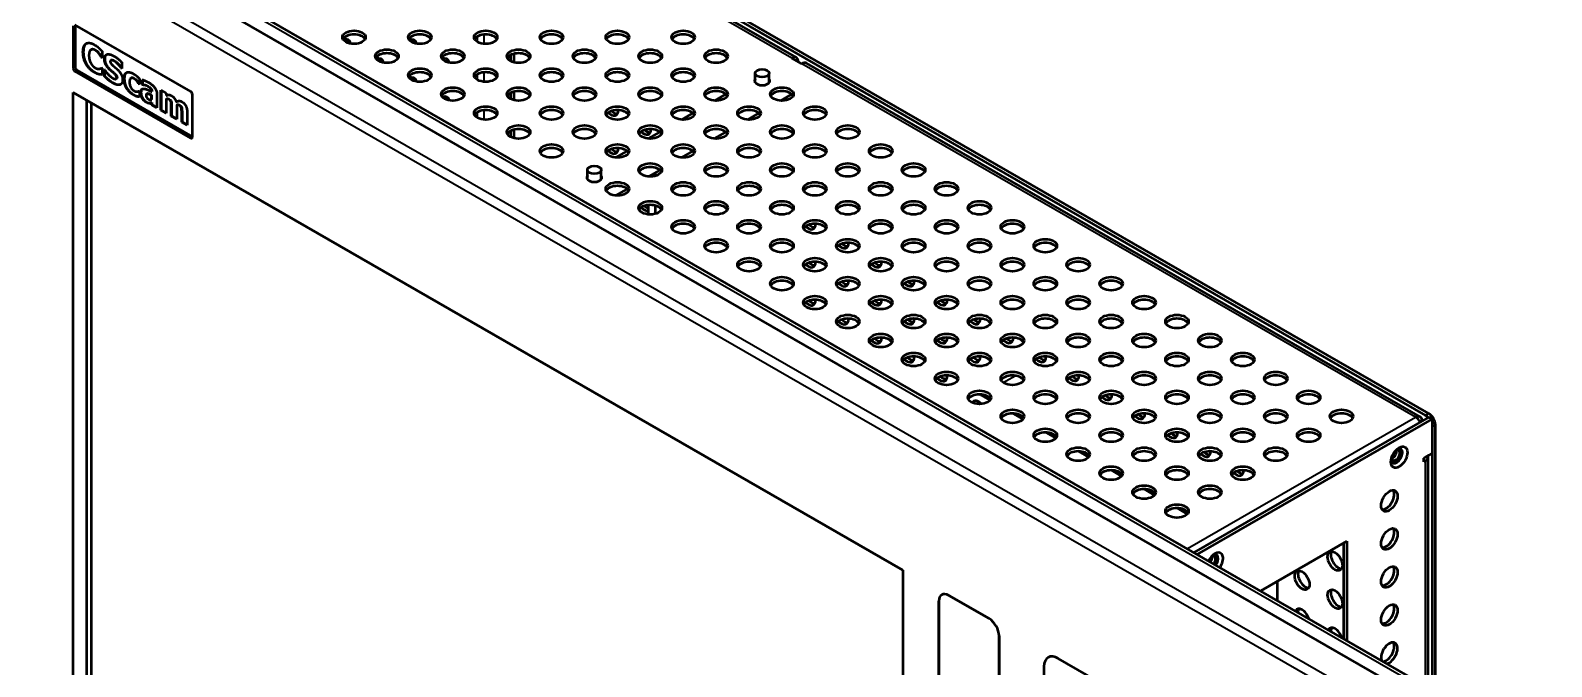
# Model space of a CAD drawing. Header units: millimetres. Extents: x -108 to 2831, y -357 to 1298.
# Drawn here: x 1210.4 to 1537.2, y 934.9 to 1071.6 of the extents above; entities that cross this region are included whole.
import ezdxf

# ---------------------------------------------------------------- set-up
doc = ezdxf.new("R2010")
doc.units = ezdxf.units.MM
doc.header["$LTSCALE"] = 4
doc.layers.add('외형선(ISO)', color=7, linetype='Continuous', lineweight=50)
doc.layers.add('좁은 외형선(ISO)', color=7, linetype='Continuous', lineweight=35)

msp = doc.modelspace()

# ---------------------------------------------------------------- linework, layer by layer
at = {"layer": '외형선(ISO)', "color": 0}
for p, q in [((1308.59481, 1104.90731), (1510.12024, 988.85653)), ((1510.82735, 989.26373), (1309.30191, 1105.31451)), ((1534.0918, 913.34532), (1203.87165, 1103.50646)), ((1375.00025, 1065.711), (1308.88576, 1103.7838)), ((1537.19802, 915.17203), (1227.06099, 1093.76807)), ((1219.64077, 1072.54376), (1219.64077, 1063.38723)), ((1244.88449, 1058.41565), (1219.99433, 1072.74894)), ((1220.06504, 1072.70822), (1220.06504, 1063.63155)), ((1223.4695, 1067.41066), (1223.54021, 1067.45138)), ((1225.17761, 1066.54173), (1225.24832, 1066.58245)), ((1225.7151, 1065.75917), (1225.78581, 1065.79989)), ((1225.83945, 1065.68756), (1225.7151, 1065.75917)), ((1225.78581, 1065.79989), (1225.83945, 1065.769)), ((1225.83945, 1067.05102), (1225.83945, 1065.68756)), ((1313.54455, 1066.22056), (1313.54455, 1065.00213)), ((1314.25166, 1066.50624), (1314.25166, 1064.71646)), ((1376.1235, 1064.39134), (1374.00218, 1065.61293)), ((1219.99433, 1062.77486), (1244.88449, 1048.44157)), ((1220.41859, 1063.01918), (1245.23804, 1048.72661)), ((1225.15354, 1062.1452), (1225.22425, 1062.18592)), ((1225.72714, 1063.48444), (1225.83945, 1063.41976)), ((1225.83945, 1063.41976), (1225.83945, 1062.07485)), ((1226.30474, 1063.12863), (1226.41705, 1063.06395)), ((1226.30474, 1061.76517), (1226.30474, 1063.12863)), ((1226.37545, 1063.08791), (1226.37545, 1061.80589)), ((1227.73129, 1065.13069), (1227.802, 1065.17141)), ((1229.94284, 1063.4637), (1230.01356, 1063.50442)), ((1230.05115, 1063.40134), (1229.94284, 1063.4637)), ((1230.01356, 1063.50442), (1230.05115, 1063.48277)), ((1230.05115, 1064.70915), (1230.05115, 1063.40134)), ((1366.13822, 1060.33074), (1366.13822, 1062.36167)), ((1369.13822, 1060.33074), (1369.13822, 1062.36167)), ((1508.99698, 988.54741), (1377.12157, 1064.48941)), ((1226.30474, 1061.76517), (1226.37545, 1061.80589)), ((1228.8585, 1061.15826), (1228.92922, 1061.19898)), ((1231.13415, 1059.07685), (1231.20486, 1059.11757)), ((1232.0483, 1061.31694), (1232.11901, 1061.35766)), ((1233.3122, 1060.66546), (1233.38291, 1060.70618)), ((1233.70529, 1060.10054), (1233.77601, 1060.14126)), ((1233.85371, 1060.01508), (1233.70529, 1060.10054)), ((1233.77601, 1060.14126), (1233.85371, 1060.09652)), ((1233.85371, 1061.16521), (1233.85371, 1060.01508)), ((1234.43933, 1059.92363), (1234.43933, 1060.9671)), ((1234.43933, 1059.92363), (1234.51004, 1059.96435)), ((1234.53961, 1059.86589), (1234.43933, 1059.92363)), ((1234.51004, 1060.94766), (1234.51004, 1059.96435)), ((1234.51004, 1059.96435), (1234.61032, 1059.90661)), ((1234.53961, 1059.86589), (1234.61032, 1059.90661)), ((1238.47855, 1058.73382), (1239.64178, 1058.06396)), ((1238.47855, 1054.41619), (1238.47855, 1058.73382)), ((1238.54926, 1058.6931), (1238.54926, 1054.45691)), ((1219.64077, 902.57571), (1219.64077, 1058.23669)), ((1219.64077, 1058.23669), (1397.83168, 955.62337)), ((1222.4692, 1056.60159), (1219.64077, 1058.23669)), ((1222.4692, 1056.60159), (1222.4692, 904.21081)), ((1397.83168, 955.61706), (1222.4692, 1056.60159)), ((1223.52986, 1055.9908), (1223.52986, 904.8216)), ((1233.35633, 1057.36125), (1233.42704, 1057.40197)), ((1233.70175, 1058.53561), (1233.7053, 1058.53766)), ((1233.70529, 1058.53766), (1233.85371, 1058.4522)), ((1233.85371, 1058.4522), (1233.85371, 1057.29743)), ((1235.42067, 1057.90127), (1235.49138, 1057.94199)), ((1235.62663, 1057.92283), (1235.69734, 1057.96355)), ((1235.99566, 1055.91092), (1236.06637, 1055.95164)), ((1236.46496, 1057.59775), (1236.53567, 1057.63847)), ((1236.46496, 1056.70268), (1236.46496, 1057.59775)), ((1236.46496, 1056.70268), (1236.53567, 1056.7434)), ((1236.46496, 1056.03487), (1236.53567, 1056.07559)), ((1236.46496, 1055.57574), (1236.46496, 1056.03487)), ((1236.46496, 1055.57574), (1236.53567, 1055.61646)), ((1237.62017, 1054.9105), (1236.46496, 1055.57574)), ((1236.47298, 1058.40471), (1236.54369, 1058.44543)), ((1236.47298, 1058.40471), (1236.47298, 1058.4279)), ((1236.53567, 1056.7434), (1236.53567, 1057.63847)), ((1236.53567, 1056.07559), (1236.53567, 1055.61646)), ((1236.53567, 1055.61646), (1237.62017, 1054.99194)), ((1236.54369, 1058.46862), (1236.54369, 1058.44543)), ((1237.62017, 1057.84612), (1237.62017, 1054.9105)), ((1239.64178, 1058.06396), (1239.64178, 1057.58628)), ((1239.64178, 1056.80253), (1239.71249, 1056.84325)), ((1239.64178, 1056.80253), (1239.64178, 1053.74633)), ((1240.63655, 1056.22504), (1240.70726, 1056.26576)), ((1241.88, 1055.51362), (1241.95071, 1055.55434)), ((1241.88, 1055.51362), (1241.88, 1052.45743)), ((1245.23804, 1048.64675), (1245.23804, 1057.80328)), ((1313.54455, 1058.07665), (1313.54455, 1056.85822)), ((1314.25166, 1058.36232), (1314.25166, 1056.57254)), ((1357.38997, 1056.45063), (1359.82433, 1057.85248)), ((1371.55139, 1056.44911), (1373.97515, 1057.84486)), ((1238.47855, 1054.41619), (1238.54926, 1054.45691)), ((1239.64178, 1053.74633), (1238.47855, 1054.41619)), ((1238.54926, 1054.45691), (1239.64178, 1053.82777)), ((1240.70875, 1053.13191), (1240.70875, 1055.2884)), ((1240.70875, 1053.13191), (1240.77946, 1053.17263)), ((1241.88, 1052.45743), (1240.70875, 1053.13191)), ((1240.77946, 1055.32912), (1240.77946, 1053.17263)), ((1240.77946, 1053.17263), (1241.88, 1052.53887)), ((1242.87075, 1054.93845), (1242.94146, 1054.97917)), ((1242.93894, 1051.84762), (1242.93894, 1054.00412)), ((1243.00965, 1054.04484), (1243.00965, 1051.88834)), ((1244.11019, 1053.98355), (1244.11019, 1051.17314)), ((1350.31891, 1052.37867), (1352.75326, 1053.78053)), ((1364.48032, 1052.37715), (1366.90409, 1053.77291)), ((1242.93894, 1051.84762), (1243.00965, 1051.88834)), ((1244.11019, 1051.17314), (1242.93894, 1051.84762)), ((1243.00965, 1051.88834), (1244.11019, 1051.25458)), ((1313.54455, 1049.93273), (1313.54455, 1048.7143)), ((1314.25166, 1050.21841), (1314.25166, 1048.42863)), ((1343.24784, 1048.30672), (1345.6822, 1049.70857)), ((1357.40925, 1048.3052), (1359.83302, 1049.70095)), ((1336.17677, 1044.23476), (1338.61113, 1045.63661)), ((1350.33819, 1044.23324), (1352.76195, 1045.62899)), ((1330.07578, 1039.56376), (1330.07578, 1041.59469)), ((1333.07578, 1039.56376), (1333.07578, 1041.59469)), ((1343.26712, 1040.16128), (1345.69088, 1041.55703)), ((1344.65725, 1040.96181), (1344.65725, 1040.28472)), ((1336.19605, 1036.08932), (1338.61981, 1037.48508)), ((1343.24304, 1032.01928), (1343.24304, 1034.0521)), ((1344.65725, 1033.93058), (1344.65725, 1032.1408)), ((1414.66082, 993.18737), (1416.55609, 992.09596)), ((1421.45589, 989.27435), (1423.62716, 988.024)), ((1510.82735, 988.44934), (1460.38864, 959.40362)), ((1461.09574, 958.99642), (1511.53445, 988.04214)), ((1510.82735, 988.44934), (1511.53445, 988.04214)), ((1511.53445, 988.04214), (1511.53445, 980.68422)), ((1512.24156, 929.5435), (1512.24156, 986.81424)), ((1428.52696, 985.20239), (1430.69822, 983.95204)), ((1511.53445, 986.40705), (1511.53445, 929.9507)), ((1435.59803, 981.13044), (1437.76929, 979.88009)), ((1503.75628, 981.29482), (1503.75628, 980.51924)), ((1509.76669, 979.66623), (1511.53445, 980.68422)), ((1510.82735, 980.27387), (1510.12024, 979.86667)), ((1510.82735, 980.27702), (1510.82735, 980.27387)), ((1442.66909, 977.05848), (1444.84036, 975.80813)), ((1509.76669, 978.84868), (1509.76669, 979.66623)), ((1510.12024, 979.05228), (1509.76669, 978.84868)), ((1510.1175, 979.86825), (1510.12024, 979.86667)), ((1510.12024, 979.86667), (1510.12024, 979.86983)), ((1510.70603, 930.42776), (1510.70603, 979.86667)), ((1449.74016, 972.98652), (1451.91143, 971.73617)), ((1456.81123, 968.91456), (1458.98249, 967.66422)), ((1474.7319, 951.14388), (1493.24867, 961.80698)), ((1492.54156, 940.88798), (1492.54156, 961.39978)), ((1493.24867, 961.80698), (1493.24867, 940.48078)), ((1397.83168, 955.62337), (1397.83168, 799.96239)), ((1478.30043, 949.0889), (1478.30043, 953.19886)), ((1405.5745, 948.9572), (1405.5745, 797.71098)), ((1405.5745, 797.71098), (1405.5745, 948.9572)), ((1416.39323, 945.17974), (1407.69582, 950.18825)), ((1407.69582, 950.18825), (1416.39323, 945.17974)), ((1418.51456, 790.2593), (1418.51456, 941.50552)), ((1418.51456, 941.50552), (1418.51456, 790.2593)), ((1428.16656, 934.88448), (1428.16656, 751.75393)), ((1428.16656, 934.88448), (1428.16656, 751.75393)), ((1514.64572, 888.5999), (1431.20712, 936.64899)), ((1514.64572, 888.5999), (1431.20712, 936.64899))]:
    msp.add_line(p, q, dxfattribs=at)
for centre, major_axis, ratio in [((1279.95698, 1070.09208), (2.5, 0), 0.575861701), ((1294.09912, 1070.09208), (2.5, 0), 0.575861701), ((1308.24125, 1070.09208), (2.5, 0), 0.575861701), ((1322.38339, 1070.09208), (2.5, 0), 0.575861701), ((1336.52552, 1070.09208), (2.5, 0), 0.575861701), ((1350.66766, 1070.09208), (2.5, 0), 0.575861701), ((1287.02805, 1066.02012), (2.5, 0), 0.575861701), ((1301.17018, 1066.02012), (2.5, 0), 0.575861701), ((1315.31232, 1066.02012), (2.5, 0), 0.575861701), ((1329.45446, 1066.02012), (2.5, 0), 0.575861701), ((1343.59659, 1066.02012), (2.5, 0), 0.575861701), ((1357.73873, 1066.02012), (2.5, 0), 0.575861701), ((1294.09912, 1061.94816), (2.5, 0), 0.575861701), ((1308.24125, 1061.94816), (2.5, 0), 0.575861701), ((1322.38339, 1061.94816), (2.5, 0), 0.575861701), ((1336.52552, 1061.94816), (2.5, 0), 0.575861701), ((1350.66766, 1061.94816), (2.5, 0), 0.575861701), ((1367.63822, 1062.36167), (1.5, 0), 0.575861701), ((1301.17018, 1057.87621), (2.5, 0), 0.575861701), ((1315.31232, 1057.87621), (2.5, 0), 0.575861701), ((1329.45446, 1057.87621), (2.5, 0), 0.575861701), ((1343.59659, 1057.87621), (2.5, 0), 0.575861701), ((1357.73873, 1057.87621), (2.5, 0), 0.575861701), ((1371.88086, 1057.87621), (2.5, 0), 0.575861701), ((1308.24125, 1053.80425), (2.5, 0), 0.575861701), ((1322.38339, 1053.80425), (2.5, 0), 0.575861701), ((1336.52552, 1053.80425), (2.5, 0), 0.575861701), ((1350.66766, 1053.80425), (2.5, 0), 0.575861701), ((1364.8098, 1053.80425), (2.5, 0), 0.575861701), ((1378.95193, 1053.80425), (2.5, 0), 0.575861701), ((1315.31232, 1049.73229), (2.5, 0), 0.575861701), ((1329.45446, 1049.73229), (2.5, 0), 0.575861701), ((1343.59659, 1049.73229), (2.5, 0), 0.575861701), ((1357.73873, 1049.73229), (2.5, 0), 0.575861701), ((1371.88086, 1049.73229), (2.5, 0), 0.575861701), ((1386.023, 1049.73229), (2.5, 0), 0.575861701), ((1322.38339, 1045.66034), (2.5, 0), 0.575861701), ((1336.52552, 1045.66034), (2.5, 0), 0.575861701), ((1350.66766, 1045.66034), (2.5, 0), 0.575861701), ((1364.8098, 1045.66034), (2.5, 0), 0.575861701), ((1378.95193, 1045.66034), (2.5, 0), 0.575861701), ((1393.09407, 1045.66034), (2.5, 0), 0.575861701), ((1331.57578, 1041.59469), (1.5, 0), 0.575861701), ((1343.59659, 1041.58838), (2.5, 0), 0.575861701), ((1357.73873, 1041.58838), (2.5, 0), 0.575861701), ((1371.88086, 1041.58838), (2.5, 0), 0.575861701), ((1386.023, 1041.58838), (2.5, 0), 0.575861701), ((1400.16513, 1041.58838), (2.5, 0), 0.575861701), ((1336.52552, 1037.51642), (2.5, 0), 0.575861701), ((1350.66766, 1037.51642), (2.5, 0), 0.575861701), ((1364.8098, 1037.51642), (2.5, 0), 0.575861701), ((1378.95193, 1037.51642), (2.5, 0), 0.575861701), ((1393.09407, 1037.51642), (2.5, 0), 0.575861701), ((1407.2362, 1037.51642), (2.5, 0), 0.575861701), ((1343.59659, 1033.44446), (2.5, 0), 0.575861701), ((1357.73873, 1033.44446), (2.5, 0), 0.575861701), ((1371.88086, 1033.44446), (2.5, 0), 0.575861701), ((1386.023, 1033.44446), (2.5, 0), 0.575861701), ((1400.16513, 1033.44446), (2.5, 0), 0.575861701), ((1414.30727, 1033.44446), (2.5, 0), 0.575861701), ((1350.66766, 1029.37251), (2.5, 0), 0.575861701), ((1364.8098, 1029.37251), (2.5, 0), 0.575861701), ((1378.95193, 1029.37251), (2.5, 0), 0.575861701), ((1393.09407, 1029.37251), (2.5, 0), 0.575861701), ((1407.2362, 1029.37251), (2.5, 0), 0.575861701), ((1421.37834, 1029.37251), (2.5, 0), 0.575861701), ((1357.73873, 1025.30055), (2.5, 0), 0.575861701), ((1371.88086, 1025.30055), (2.5, 0), 0.575861701), ((1386.023, 1025.30055), (2.5, 0), 0.575861701), ((1400.16513, 1025.30055), (2.5, 0), 0.575861701), ((1414.30727, 1025.30055), (2.5, 0), 0.575861701), ((1428.44941, 1025.30055), (2.5, 0), 0.575861701), ((1364.8098, 1021.22859), (2.5, 0), 0.575861701), ((1378.95193, 1021.22859), (2.5, 0), 0.575861701), ((1393.09407, 1021.22859), (2.5, 0), 0.575861701), ((1407.2362, 1021.22859), (2.5, 0), 0.575861701), ((1421.37834, 1021.22859), (2.5, 0), 0.575861701), ((1435.52047, 1021.22859), (2.5, 0), 0.575861701), ((1371.88086, 1017.15664), (2.5, 0), 0.575861701), ((1386.023, 1017.15664), (2.5, 0), 0.575861701), ((1400.16513, 1017.15664), (2.5, 0), 0.575861701), ((1414.30727, 1017.15664), (2.5, 0), 0.575861701), ((1428.44941, 1017.15664), (2.5, 0), 0.575861701), ((1442.59154, 1017.15664), (2.5, 0), 0.575861701), ((1378.95193, 1013.08468), (2.5, 0), 0.575861701), ((1393.09407, 1013.08468), (2.5, 0), 0.575861701), ((1407.2362, 1013.08468), (2.5, 0), 0.575861701), ((1421.37834, 1013.08468), (2.5, 0), 0.575861701), ((1435.52047, 1013.08468), (2.5, 0), 0.575861701), ((1449.66261, 1013.08468), (2.5, 0), 0.575861701), ((1386.023, 1009.01272), (2.5, 0), 0.575861701), ((1400.16513, 1009.01272), (2.5, 0), 0.575861701), ((1414.30727, 1009.01272), (2.5, 0), 0.575861701), ((1428.44941, 1009.01272), (2.5, 0), 0.575861701), ((1442.59154, 1009.01272), (2.5, 0), 0.575861701), ((1456.73368, 1009.01272), (2.5, 0), 0.575861701), ((1393.09407, 1004.94076), (2.5, 0), 0.575861701), ((1407.2362, 1004.94076), (2.5, 0), 0.575861701), ((1421.37834, 1004.94076), (2.5, 0), 0.575861701), ((1435.52047, 1004.94076), (2.5, 0), 0.575861701), ((1449.66261, 1004.94076), (2.5, 0), 0.575861701), ((1463.80474, 1004.94076), (2.5, 0), 0.575861701), ((1400.16513, 1000.86881), (2.5, 0), 0.575861701), ((1414.30727, 1000.86881), (2.5, 0), 0.575861701), ((1428.44941, 1000.86881), (2.5, 0), 0.575861701), ((1442.59154, 1000.86881), (2.5, 0), 0.575861701), ((1456.73368, 1000.86881), (2.5, 0), 0.575861701), ((1470.87581, 1000.86881), (2.5, 0), 0.575861701), ((1407.2362, 996.79685), (2.5, 0), 0.575861701), ((1421.37834, 996.79685), (2.5, 0), 0.575861701), ((1435.52047, 996.79685), (2.5, 0), 0.575861701), ((1449.66261, 996.79685), (2.5, 0), 0.575861701), ((1463.80474, 996.79685), (2.5, 0), 0.575861701), ((1477.94688, 996.79685), (2.5, 0), 0.575861701), ((1414.30727, 992.72489), (2.5, 0), 0.575861701), ((1428.44941, 992.72489), (2.5, 0), 0.575861701), ((1442.59154, 992.72489), (2.5, 0), 0.575861701), ((1456.73368, 992.72489), (2.5, 0), 0.575861701), ((1470.87581, 992.72489), (2.5, 0), 0.575861701), ((1485.01795, 992.72489), (2.5, 0), 0.575861701), ((1421.37834, 988.65294), (2.5, 0), 0.575861701), ((1435.52047, 988.65294), (2.5, 0), 0.575861701), ((1449.66261, 988.65294), (2.5, 0), 0.575861701), ((1463.80474, 988.65294), (2.5, 0), 0.575861701), ((1477.94688, 988.65294), (2.5, 0), 0.575861701), ((1492.08902, 988.65294), (2.5, 0), 0.575861701), ((1428.44941, 984.58098), (2.5, 0), 0.575861701), ((1442.59154, 984.58098), (2.5, 0), 0.575861701), ((1456.73368, 984.58098), (2.5, 0), 0.575861701), ((1470.87581, 984.58098), (2.5, 0), 0.575861701), ((1485.01795, 984.58098), (2.5, 0), 0.575861701), ((1435.52047, 980.50902), (2.5, 0), 0.575861701), ((1449.66261, 980.50902), (2.5, 0), 0.575861701), ((1463.80474, 980.50902), (2.5, 0), 0.575861701), ((1477.94688, 980.50902), (2.5, 0), 0.575861701), ((1504.46338, 979.88245), (1.24758, 2.16646), 0.578093116), ((1442.59154, 976.43706), (2.5, 0), 0.575861701), ((1456.73368, 976.43706), (2.5, 0), 0.575861701), ((1470.87581, 976.43706), (2.5, 0), 0.575861701), ((1449.66261, 972.36511), (2.5, 0), 0.575861701), ((1463.80474, 972.36511), (2.5, 0), 0.575861701), ((1502.34206, 970.48539), (1.24758, 2.16646), 0.578093116), ((1456.73368, 968.29315), (2.5, 0), 0.575861701), ((1502.34206, 962.30992), (1.24758, 2.16646), 0.578093116), ((1490.6748, 957.54197), (-1.12282, 1.94981), 0.578093116), ((1483.60373, 953.43845), (-1.12282, 1.94981), 0.578093116), ((1502.34206, 954.13445), (1.24758, 2.16646), 0.578093116), ((1490.6748, 949.36649), (-1.12282, 1.94981), 0.578093116), ((1502.34206, 945.95898), (1.24758, 2.16646), 0.578093116)]:
    msp.add_ellipse(centre, major_axis=major_axis, ratio=ratio, dxfattribs=at)
for centre, major_axis, ratio, start_param, end_param in [((1279.95698, 1069.27453), (2.5, 0), 0.575861701, 0.287899395, 2.853693259), ((1277.48211, 1067.36641), (1.24758, 2.16646), 0.578093116, 5.665913762, 6.958971026), ((1276.775, 1067.77361), (1.24758, 2.16646), 0.578093116, 5.552679451, 5.996997277), ((1294.09912, 1069.27453), (2.5, 0), 0.575861701, 0.287899395, 2.853693259), ((1291.62424, 1067.33486), (1.24758, 2.16646), 0.578093116, 5.683700028, 6.948471594), ((1290.91714, 1067.74205), (1.24758, 2.16646), 0.578093116, 5.569048458, 5.996997277), ((1308.24125, 1069.27453), (2.5, 0), 0.575861701, 0.287899395, 2.853693259), ((1322.38339, 1069.27453), (2.5, 0), 0.575861701, 0.287899395, 2.853693259), ((1336.52552, 1069.27453), (2.5, 0), 0.575861701, 0.287899395, 2.853693259), ((1350.66766, 1069.27453), (2.5, 0), 0.575861701, 0.287899395, 2.853693259), ((1287.02805, 1065.20257), (2.5, 0), 0.575861701, 0.287899395, 2.853693259), ((1284.55318, 1063.2629), (1.24758, 2.16646), 0.578093116, 5.683700028, 6.948471594), ((1283.84607, 1063.6701), (1.24758, 2.16646), 0.578093116, 5.569048458, 5.996997277), ((1301.17018, 1065.20257), (2.5, 0), 0.575861701, 0.287899395, 2.853693259), ((1298.69531, 1063.23134), (1.24758, 2.16646), 0.578093116, 5.701801145, 6.93750818), ((1297.9882, 1063.63854), (1.24758, 2.16646), 0.578093116, 5.585684005, 5.996997277), ((1315.31232, 1065.20257), (2.5, 0), 0.575861701, 0.287899395, 2.853693259), ((1329.45446, 1065.20257), (2.5, 0), 0.575861701, 0.287899395, 2.853693259), ((1343.59659, 1065.20257), (2.5, 0), 0.575861701, 0.287899395, 2.853693259), ((1357.73873, 1065.20257), (2.5, 0), 0.575861701, 0.287899395, 2.853693259), ((1374.00218, 1063.97783), (0.99806, 1.73317), 0.578093116, 5.499720852, 7.066649762), ((1219.99433, 1063.18364), (-0.24952, 0.43329), 0.578093116, 0.787331872, 2.358128199), ((1220.41859, 1063.42795), (0.24952, -0.43329), 0.578093116, 3.928924525, 5.499720852), ((1294.09912, 1061.13062), (2.5, 0), 0.575861701, 0.287899395, 2.853693259), ((1308.24125, 1061.13062), (2.5, 0), 0.575861701, 0.287899395, 2.853693259), ((1322.38339, 1061.13062), (2.5, 0), 0.575861701, 0.287899395, 2.853693259), ((1336.52552, 1061.13062), (2.5, 0), 0.575861701, 0.287899395, 2.853693259), ((1350.66766, 1061.13062), (2.5, 0), 0.575861701, 0.287899395, 2.853693259), ((1376.1235, 1062.75624), (0.99806, 1.73317), 0.578093116, 0, 0.783464455), ((1291.62424, 1059.15939), (1.24758, 2.16646), 0.578093116, 5.701801145, 6.93750818), ((1290.91714, 1059.56658), (1.24758, 2.16646), 0.578093116, 5.585684005, 5.996997277), ((1367.63822, 1060.72658), (1.65, 0), 0.575861701, 2.711892987, 6.712884973), ((1244.88449, 1058.00688), (0.24952, -0.43329), 0.578093116, 0.787331872, 2.358128199), ((1301.17018, 1057.05866), (2.5, 0), 0.575861701, 0.287899395, 2.853693259), ((1298.69531, 1055.05587), (1.24758, 2.16646), 0.578093116, 5.720242449, 6.926061627), ((1297.9882, 1055.46307), (1.24758, 2.16646), 0.578093116, 5.602605203, 5.996997277), ((1315.31232, 1057.05866), (2.5, 0), 0.575861701, 0.287899395, 2.853693259), ((1329.45446, 1057.05866), (2.5, 0), 0.575861701, 0.287899395, 2.853693259), ((1343.59659, 1057.05866), (2.5, 0), 0.575861701, 0.287899395, 2.853693259), ((1357.73873, 1057.05866), (2.5, 0), 0.575861701, 0.287899395, 2.853693259), ((1371.88086, 1057.05866), (2.5, 0), 0.575861701, 0.287899395, 2.853693259), ((1308.24125, 1052.9867), (2.5, 0), 0.575861701, 0.287899395, 2.853693259), ((1322.38339, 1052.9867), (2.5, 0), 0.575861701, 0.287899395, 2.853693259), ((1336.52552, 1052.9867), (2.5, 0), 0.575861701, 0.287899395, 2.853693259), ((1335.11131, 1055.30049), (1.12282, -1.94981), 0.578093116, 5.152104871, 7.091321311), ((1335.81842, 1055.70769), (1.12282, -1.94981), 0.578093116, 5.181030478, 5.964136268), ((1350.66766, 1052.9867), (2.5, 0), 0.575861701, 0.287899395, 2.853693259), ((1364.8098, 1052.9867), (2.5, 0), 0.575861701, 0.287899395, 2.853693259), ((1378.95193, 1052.9867), (2.5, 0), 0.575861701, 0.287899395, 2.853693259), ((1315.31232, 1048.91475), (2.5, 0), 0.575861701, 0.287899395, 2.853693259), ((1329.45446, 1048.91475), (2.5, 0), 0.575861701, 0.287899395, 2.853693259), ((1343.59659, 1048.91475), (2.5, 0), 0.575861701, 0.287899395, 2.853693259), ((1342.18238, 1051.22854), (1.12282, -1.94981), 0.578093116, 5.152104871, 7.091321311), ((1342.88949, 1051.63573), (1.12282, -1.94981), 0.578093116, 5.181030478, 5.964136268), ((1357.73873, 1048.91475), (2.5, 0), 0.575861701, 0.287899395, 2.853693259), ((1371.88086, 1048.91475), (2.5, 0), 0.575861701, 0.287899395, 2.853693259), ((1386.023, 1048.91475), (2.5, 0), 0.575861701, 0.287899395, 2.853693259), ((1244.88449, 1048.85035), (0.24952, -0.43329), 0.578093116, 5.499720852, 7.070517179), ((1322.38339, 1044.84279), (2.5, 0), 0.575861701, 0.287899395, 2.853693259), ((1336.52552, 1044.84279), (2.5, 0), 0.575861701, 0.287899395, 2.853693259), ((1335.11131, 1047.12502), (1.12282, -1.94981), 0.578093116, 5.139919777, 7.108254726), ((1335.81842, 1047.53222), (1.12282, -1.94981), 0.578093116, 5.164782471, 5.964136268), ((1350.66766, 1044.84279), (2.5, 0), 0.575861701, 0.287899395, 2.853693259), ((1364.8098, 1044.84279), (2.5, 0), 0.575861701, 0.287899395, 2.853693259), ((1378.95193, 1044.84279), (2.5, 0), 0.575861701, 0.287899395, 2.853693259), ((1393.09407, 1044.84279), (2.5, 0), 0.575861701, 0.287899395, 2.853693259), ((1331.57578, 1039.9596), (1.65, 0), 0.575861701, 2.711892987, 6.712884973), ((1343.59659, 1040.77083), (2.5, 0), 0.575861701, 0.287899395, 2.853693259), ((1357.73873, 1040.77083), (2.5, 0), 0.575861701, 0.287899395, 2.853693259), ((1371.88086, 1040.77083), (2.5, 0), 0.575861701, 0.287899395, 2.853693259), ((1386.023, 1040.77083), (2.5, 0), 0.575861701, 0.287899395, 2.853693259), ((1400.16513, 1040.77083), (2.5, 0), 0.575861701, 0.287899395, 2.853693259), ((1336.52552, 1036.69887), (2.5, 0), 0.575861701, 0.287899395, 2.853693259), ((1350.66766, 1036.69887), (2.5, 0), 0.575861701, 0.287899395, 2.853693259), ((1364.8098, 1036.69887), (2.5, 0), 0.575861701, 0.287899395, 2.853693259), ((1378.95193, 1036.69887), (2.5, 0), 0.575861701, 0.287899395, 2.853693259), ((1393.09407, 1036.69887), (2.5, 0), 0.575861701, 0.287899395, 2.853693259), ((1407.2362, 1036.69887), (2.5, 0), 0.575861701, 0.287899395, 2.853693259), ((1343.59659, 1032.62692), (2.5, 0), 0.575861701, 0.287899395, 2.853693259), ((1342.18238, 1034.87759), (1.12282, -1.94981), 0.578093116, 5.127913938, 6.229448508), ((1342.88949, 1035.28479), (1.12282, -1.94981), 0.578093116, 5.148806704, 5.723813945), ((1357.73873, 1032.62692), (2.5, 0), 0.575861701, 0.287899395, 2.853693259), ((1371.88086, 1032.62692), (2.5, 0), 0.575861701, 0.287899395, 2.853693259), ((1386.023, 1032.62692), (2.5, 0), 0.575861701, 0.287899395, 2.853693259), ((1400.16513, 1032.62692), (2.5, 0), 0.575861701, 0.287899395, 2.853693259), ((1414.30727, 1032.62692), (2.5, 0), 0.575861701, 0.287899395, 2.853693259), ((1350.66766, 1028.55496), (2.5, 0), 0.575861701, 0.287899395, 2.853693259), ((1364.8098, 1028.55496), (2.5, 0), 0.575861701, 0.287899395, 2.853693259), ((1378.95193, 1028.55496), (2.5, 0), 0.575861701, 0.287899395, 2.853693259), ((1377.53772, 1030.86875), (1.12282, -1.94981), 0.578093116, 5.152104871, 7.091321311), ((1378.24482, 1031.27595), (1.12282, -1.94981), 0.578093116, 5.181030478, 5.964136268), ((1393.09407, 1028.55496), (2.5, 0), 0.575861701, 0.287899395, 2.853693259), ((1407.2362, 1028.55496), (2.5, 0), 0.575861701, 0.287899395, 2.853693259), ((1421.37834, 1028.55496), (2.5, 0), 0.575861701, 0.287899395, 2.853693259), ((1357.73873, 1024.483), (2.5, 0), 0.575861701, 0.287899395, 2.853693259), ((1371.88086, 1024.483), (2.5, 0), 0.575861701, 0.287899395, 2.853693259), ((1386.023, 1024.483), (2.5, 0), 0.575861701, 0.287899395, 2.853693259), ((1384.60879, 1026.79679), (1.12282, -1.94981), 0.578093116, 5.152104871, 7.091321311), ((1385.31589, 1027.20399), (1.12282, -1.94981), 0.578093116, 5.181030478, 5.964136268), ((1400.16513, 1024.483), (2.5, 0), 0.575861701, 0.287899395, 2.853693259), ((1414.30727, 1024.483), (2.5, 0), 0.575861701, 0.287899395, 2.853693259), ((1428.44941, 1024.483), (2.5, 0), 0.575861701, 0.287899395, 2.853693259), ((1364.8098, 1020.41105), (2.5, 0), 0.575861701, 0.287899395, 2.853693259), ((1378.95193, 1020.41105), (2.5, 0), 0.575861701, 0.287899395, 2.853693259), ((1377.53772, 1022.69328), (1.12282, -1.94981), 0.578093116, 5.139919777, 7.108254726), ((1378.24482, 1023.10048), (1.12282, -1.94981), 0.578093116, 5.164782471, 5.964136268), ((1393.09407, 1020.41105), (2.5, 0), 0.575861701, 0.287899395, 2.853693259), ((1391.67985, 1022.72484), (1.12282, -1.94981), 0.578093116, 5.152104871, 7.091321311), ((1392.38696, 1023.13203), (1.12282, -1.94981), 0.578093116, 5.181030478, 5.964136268), ((1407.2362, 1020.41105), (2.5, 0), 0.575861701, 0.287899395, 2.853693259), ((1421.37834, 1020.41105), (2.5, 0), 0.575861701, 0.287899395, 2.853693259), ((1435.52047, 1020.41105), (2.5, 0), 0.575861701, 0.287899395, 2.853693259), ((1371.88086, 1016.33909), (2.5, 0), 0.575861701, 0.287899395, 2.853693259), ((1386.023, 1016.33909), (2.5, 0), 0.575861701, 0.287899395, 2.853693259), ((1384.60879, 1018.62132), (1.12282, -1.94981), 0.578093116, 5.139919777, 7.108254726), ((1385.31589, 1019.02852), (1.12282, -1.94981), 0.578093116, 5.164782471, 5.964136268), ((1400.16513, 1016.33909), (2.5, 0), 0.575861701, 0.287899395, 2.853693259), ((1398.75092, 1018.65288), (1.12282, -1.94981), 0.578093116, 5.152104871, 7.091321311), ((1399.45803, 1019.06007), (1.12282, -1.94981), 0.578093116, 5.181030478, 5.964136268), ((1414.30727, 1016.33909), (2.5, 0), 0.575861701, 0.287899395, 2.853693259), ((1428.44941, 1016.33909), (2.5, 0), 0.575861701, 0.287899395, 2.853693259), ((1442.59154, 1016.33909), (2.5, 0), 0.575861701, 0.287899395, 2.853693259), ((1378.95193, 1012.26713), (2.5, 0), 0.575861701, 0.287899395, 2.853693259), ((1377.53772, 1014.51781), (1.12282, -1.94981), 0.578093116, 5.127913938, 7.125068996), ((1378.24482, 1014.925), (1.12282, -1.94981), 0.578093116, 5.148806704, 5.964136268), ((1393.09407, 1012.26713), (2.5, 0), 0.575861701, 0.287899395, 2.853693259), ((1391.67985, 1014.54937), (1.12282, -1.94981), 0.578093116, 5.139919777, 7.108254726), ((1392.38696, 1014.95656), (1.12282, -1.94981), 0.578093116, 5.164782471, 5.964136268), ((1407.2362, 1012.26713), (2.5, 0), 0.575861701, 0.287899395, 2.853693259), ((1405.82199, 1014.58092), (1.12282, -1.94981), 0.578093116, 5.152104871, 7.091321311), ((1406.5291, 1014.98812), (1.12282, -1.94981), 0.578093116, 5.181030478, 5.964136268), ((1421.37834, 1012.26713), (2.5, 0), 0.575861701, 0.287899395, 2.853693259), ((1435.52047, 1012.26713), (2.5, 0), 0.575861701, 0.287899395, 2.853693259), ((1449.66261, 1012.26713), (2.5, 0), 0.575861701, 0.287899395, 2.853693259), ((1386.023, 1008.19517), (2.5, 0), 0.575861701, 0.287899395, 2.853693259), ((1384.60879, 1010.44585), (1.12282, -1.94981), 0.578093116, 5.127913938, 7.125068996), ((1385.31589, 1010.85305), (1.12282, -1.94981), 0.578093116, 5.148806704, 5.964136268), ((1400.16513, 1008.19517), (2.5, 0), 0.575861701, 0.287899395, 2.853693259), ((1398.75092, 1010.47741), (1.12282, -1.94981), 0.578093116, 5.139919777, 7.108254726), ((1399.45803, 1010.8846), (1.12282, -1.94981), 0.578093116, 5.164782471, 5.964136268), ((1414.30727, 1008.19517), (2.5, 0), 0.575861701, 0.287899395, 2.853693259), ((1412.89306, 1010.50896), (1.12282, -1.94981), 0.578093116, 5.152104871, 7.091321311), ((1413.60016, 1010.91616), (1.12282, -1.94981), 0.578093116, 5.181030478, 5.964136268), ((1428.44941, 1008.19517), (2.5, 0), 0.575861701, 0.287899395, 2.853693259), ((1442.59154, 1008.19517), (2.5, 0), 0.575861701, 0.287899395, 2.853693259), ((1456.73368, 1008.19517), (2.5, 0), 0.575861701, 0.287899395, 2.853693259), ((1393.09407, 1004.12322), (2.5, 0), 0.575861701, 0.287899395, 2.853693259), ((1391.67985, 1006.37389), (1.12282, -1.94981), 0.578093116, 5.127913938, 7.125068996), ((1392.38696, 1006.78109), (1.12282, -1.94981), 0.578093116, 5.148806704, 5.964136268), ((1407.2362, 1004.12322), (2.5, 0), 0.575861701, 0.287899395, 2.853693259), ((1405.82199, 1006.40545), (1.12282, -1.94981), 0.578093116, 5.139919777, 7.108254726), ((1406.5291, 1006.81265), (1.12282, -1.94981), 0.578093116, 5.164782471, 5.964136268), ((1421.37834, 1004.12322), (2.5, 0), 0.575861701, 0.287899395, 2.853693259), ((1419.96412, 1006.43701), (1.12282, -1.94981), 0.578093116, 5.152104871, 7.091321311), ((1420.67123, 1006.8442), (1.12282, -1.94981), 0.578093116, 5.181030478, 5.964136268), ((1435.52047, 1004.12322), (2.5, 0), 0.575861701, 0.287899395, 2.853693259), ((1449.66261, 1004.12322), (2.5, 0), 0.575861701, 0.287899395, 2.853693259), ((1463.80474, 1004.12322), (2.5, 0), 0.575861701, 0.287899395, 2.853693259), ((1400.16513, 1000.05126), (2.5, 0), 0.575861701, 0.287899395, 2.853693259), ((1398.75092, 1002.30194), (1.12282, -1.94981), 0.578093116, 5.127913938, 7.125068996), ((1399.45803, 1002.70913), (1.12282, -1.94981), 0.578093116, 5.148806704, 5.964136268), ((1414.30727, 1000.05126), (2.5, 0), 0.575861701, 0.287899395, 2.853693259), ((1412.89306, 1002.33349), (1.12282, -1.94981), 0.578093116, 5.139919777, 7.108254726), ((1413.60016, 1002.74069), (1.12282, -1.94981), 0.578093116, 5.164782471, 5.964136268), ((1428.44941, 1000.05126), (2.5, 0), 0.575861701, 0.287899395, 2.853693259), ((1427.03519, 1002.36505), (1.12282, -1.94981), 0.578093116, 5.152104871, 7.091321311), ((1427.7423, 1002.77225), (1.12282, -1.94981), 0.578093116, 5.181030478, 5.964136268), ((1442.59154, 1000.05126), (2.5, 0), 0.575861701, 0.287899395, 2.853693259), ((1456.73368, 1000.05126), (2.5, 0), 0.575861701, 0.287899395, 2.853693259), ((1470.87581, 1000.05126), (2.5, 0), 0.575861701, 0.287899395, 2.853693259), ((1407.2362, 995.9793), (2.5, 0), 0.575861701, 0.287899395, 2.853693259), ((1405.82199, 998.22998), (1.12282, -1.94981), 0.578093116, 5.127913938, 7.125068996), ((1406.5291, 998.63718), (1.12282, -1.94981), 0.578093116, 5.148806704, 5.964136268), ((1421.37834, 995.9793), (2.5, 0), 0.575861701, 0.287899395, 2.853693259), ((1435.52047, 995.9793), (2.5, 0), 0.575861701, 0.287899395, 2.853693259), ((1434.10626, 998.29309), (1.12282, -1.94981), 0.578093116, 5.152104871, 7.091321311), ((1434.81337, 998.70029), (1.12282, -1.94981), 0.578093116, 5.181030478, 5.964136268), ((1449.66261, 995.9793), (2.5, 0), 0.575861701, 0.287899395, 2.853693259), ((1463.80474, 995.9793), (2.5, 0), 0.575861701, 0.287899395, 2.853693259), ((1477.94688, 995.9793), (2.5, 0), 0.575861701, 0.287899395, 2.853693259), ((1414.30727, 991.90735), (2.5, 0), 0.575861701, 0.287899395, 2.853693259), ((1414.66082, 989.09963), (2.49516, -4.33292), 0.578093116, 2.358128199, 2.44386771), ((1428.44941, 991.90735), (2.5, 0), 0.575861701, 0.287899395, 2.853693259), ((1442.59154, 991.90735), (2.5, 0), 0.575861701, 0.287899395, 2.853693259), ((1441.17733, 994.22114), (1.12282, -1.94981), 0.578093116, 5.152104871, 7.091321311), ((1456.73368, 991.90735), (2.5, 0), 0.575861701, 0.287899395, 2.853693259), ((1470.87581, 991.90735), (2.5, 0), 0.575861701, 0.287899395, 2.853693259), ((1485.01795, 991.90735), (2.5, 0), 0.575861701, 0.287899395, 2.853693259), ((1414.13049, 990.01819), (-1.07292, 1.86315), 0.578093116, 5.105268324, 6.605557331), ((1441.88443, 994.62833), (1.12282, -1.94981), 0.578093116, 5.181030478, 5.964136268), ((1421.37834, 987.83539), (2.5, 0), 0.575861701, 0.287899395, 2.853693259), ((1435.52047, 987.83539), (2.5, 0), 0.575861701, 0.287899395, 2.853693259), ((1449.66261, 987.83539), (2.5, 0), 0.575861701, 0.287899395, 2.853693259), ((1448.2484, 990.14918), (1.12282, -1.94981), 0.578093116, 5.152104871, 7.091321311), ((1448.9555, 990.55637), (1.12282, -1.94981), 0.578093116, 5.181030478, 5.964136268), ((1463.80474, 987.83539), (2.5, 0), 0.575861701, 0.287899395, 2.853693259), ((1477.94688, 987.83539), (2.5, 0), 0.575861701, 0.287899395, 2.853693259), ((1492.08902, 987.83539), (2.5, 0), 0.575861701, 0.287899395, 2.853693259), ((1507.99892, 986.81424), (0.99806, 1.73317), 0.578093116, 5.499713403, 7.066649762), ((1507.99892, 986.81424), (0.99806, -1.73317), 0.578093116, 1.573531005, 2.358128199), ((1510.12024, 987.22144), (0.99806, -1.73317), 0.578093116, 1.934356272, 2.358128199), ((1510.82735, 987.62864), (-0.99806, 1.73317), 0.578093116, 3.928924525, 5.499720852), ((1428.44941, 983.76343), (2.5, 0), 0.575861701, 0.287899395, 2.853693259), ((1442.59154, 983.76343), (2.5, 0), 0.575861701, 0.287899395, 2.853693259), ((1456.73368, 983.76343), (2.5, 0), 0.575861701, 0.287899395, 2.853693259), ((1455.31946, 986.07722), (1.12282, -1.94981), 0.578093116, 5.152104871, 7.091321311), ((1456.02657, 986.48442), (1.12282, -1.94981), 0.578093116, 5.181030478, 5.964136268), ((1470.87581, 983.76343), (2.5, 0), 0.575861701, 0.287899395, 2.853693259), ((1485.01795, 983.76343), (2.5, 0), 0.575861701, 0.287899395, 2.853693259), ((1435.52047, 979.69147), (2.5, 0), 0.575861701, 0.287899395, 2.853693259), ((1449.66261, 979.69147), (2.5, 0), 0.575861701, 0.287899395, 2.853693259), ((1463.80474, 979.69147), (2.5, 0), 0.575861701, 0.287899395, 2.853693259), ((1462.39053, 982.00526), (1.12282, -1.94981), 0.578093116, 5.152104871, 7.091321311), ((1463.09764, 982.41246), (1.12282, -1.94981), 0.578093116, 5.181030478, 5.964136268), ((1477.94688, 979.69147), (2.5, 0), 0.575861701, 0.287899395, 2.853693259), ((1503.93305, 980.18785), (-0.87331, -1.51652), 0.578093116, 5.691420099, 10.016543169), ((1503.75628, 980.28965), (0.61356, 1.06546), 0.578093116, 2.228870396, 7.195907565), ((1503.04917, 980.69684), (0.61356, 1.06546), 0.578093116, 3.752985391, 5.67179257), ((1503.75628, 980.28965), (-0.87331, -1.51652), 0.578093116, 0.100992075, 3.040600579), ((1442.59154, 975.61952), (2.5, 0), 0.575861701, 0.287899395, 2.853693259), ((1456.73368, 975.61952), (2.5, 0), 0.575861701, 0.287899395, 2.853693259), ((1470.87581, 975.61952), (2.5, 0), 0.575861701, 0.287899395, 2.853693259), ((1469.4616, 977.93331), (1.12282, -1.94981), 0.578093116, 5.152104871, 7.091321311), ((1508.70603, 979.86667), (2, 0), 0.575861701, 5.497787144, 6.544984695), ((1470.16871, 978.3405), (1.12282, -1.94981), 0.578093116, 5.181030478, 5.964136268), ((1449.66261, 971.54756), (2.5, 0), 0.575861701, 0.287899395, 2.853693259), ((1463.80474, 971.54756), (2.5, 0), 0.575861701, 0.287899395, 2.853693259), ((1501.63496, 970.89259), (-1.24758, -2.16646), 0.578093116, 0.28618803, 2.855404623), ((1456.73368, 967.4756), (2.5, 0), 0.575861701, 0.287899395, 2.853693259), ((1501.63496, 962.71712), (-1.24758, -2.16646), 0.578093116, 0.28618803, 2.855404623), ((1464.8654, 957.07949), (1.24758, 2.16646), 0.578093116, 4.624274519, 7.942096095), ((1463.45119, 957.89388), (0.61356, 1.06546), 0.578093116, 4.532484589, 5.67179257), ((1464.1583, 957.48669), (0.61356, 1.06546), 0.578093116, 4.532484589, 7.195907565), ((1464.33507, 957.38489), (0.87331, 1.51652), 0.578093116, 4.586340488, 6.874950516), ((1464.1583, 957.48669), (0.87331, 1.51652), 0.578093116, 4.586340488, 6.182193233), ((1491.38191, 957.94916), (-1.12282, 1.94981), 0.578093116, 0.31904904, 2.822543614), ((1484.31084, 953.84565), (-1.12282, 1.94981), 0.578093116, 0.31904904, 2.822543614), ((1501.63496, 954.54164), (-1.24758, -2.16646), 0.578093116, 0.28618803, 2.855404623), ((1407.69582, 947.73561), (-1.4971, 2.59975), 0.578093116, 5.499720852, 7.070517179), ((1491.38191, 949.77369), (-1.12282, 1.94981), 0.578093116, 0.31904904, 2.822543614), ((1407.69582, 947.73561), (-1.4971, 2.59975), 0.578093116, 5.499720852, 7.070517179), ((1501.63496, 946.36617), (-1.24758, -2.16646), 0.578093116, 0.28618803, 2.855404623), ((1416.39323, 942.7271), (1.4971, -2.59975), 0.578093116, 0.787331872, 2.358128199), ((1416.39323, 942.7271), (1.4971, -2.59975), 0.578093116, 0.787331872, 2.358128199), ((1483.60373, 945.26298), (-1.12282, 1.94981), 0.578093116, 4.361992002, 6.637449703), ((1484.31084, 945.67018), (-1.12282, 1.94981), 0.578093116, 0.31904904, 0.810405759), ((1490.6748, 941.19102), (-1.12282, 1.94981), 0.578093116, 4.361992002, 6.637449703), ((1491.38191, 941.59822), (-1.12282, 1.94981), 0.578093116, 0.31904904, 0.810405759), ((1502.34206, 937.78351), (1.24758, 2.16646), 0.578093116, 3.636120858, 8.930249756), ((1501.63496, 938.1907), (1.24758, 2.16646), 0.578093116, 3.636120858, 5.996997277), ((1431.20712, 933.13354), (-2.14584, 3.72631), 0.578093116, 5.499720852, 7.070517179), ((1431.20712, 933.13354), (-2.14584, 3.72631), 0.578093116, 5.499720852, 7.070517179)]:
    msp.add_ellipse(centre, major_axis=major_axis, ratio=ratio, start_param=start_param, end_param=end_param, dxfattribs=at)
for points in [[(1221.74006, 1066.91202), (1221.74006, 1068.27085), (1223.05171, 1069.13405), (1224.1668, 1068.49191)], [(1224.1668, 1068.49191), (1224.45962, 1068.32329), (1224.93293, 1067.97189), (1225.14953, 1067.78223)], [(1224.16279, 1062.54879), (1223.04769, 1063.19093), (1221.74006, 1065.50218), (1221.74006, 1066.91202)], [(1221.81077, 1066.95274), (1221.81077, 1065.5429), (1223.11841, 1063.23165), (1224.2335, 1062.58951)], [(1223.4448, 1067.39582), (1223.26028, 1067.28411), (1223.02363, 1066.67373), (1223.02363, 1066.16823)], [(1223.02363, 1066.16823), (1223.02363, 1065.6349), (1223.26831, 1064.76589), (1223.46886, 1064.42779)], [(1224.36335, 1067.30744), (1224.0946, 1067.4622), (1223.64937, 1067.52381), (1223.4448, 1067.39582)], [(1225.17761, 1066.54173), (1225.00513, 1066.76627), (1224.59198, 1067.17577), (1224.36335, 1067.30744)], [(1224.43406, 1067.34816), (1224.66269, 1067.21649), (1225.07584, 1066.80699), (1225.24832, 1066.58245)], [(1225.14953, 1067.78223), (1225.318, 1067.62493), (1225.7151, 1067.19683), (1225.83945, 1067.05102)], [(1225.7151, 1065.75917), (1225.62285, 1065.90505), (1225.35009, 1066.32182), (1225.17761, 1066.54173)], [(1225.24832, 1066.58245), (1225.4208, 1066.36254), (1225.69356, 1065.94577), (1225.78581, 1065.79989)], [(1226.33282, 1065.43591), (1226.33282, 1066.23822), (1227.50808, 1066.55852), (1228.39053, 1066.05035)], [(1227.40379, 1063.20065), (1226.8302, 1063.76284), (1226.33282, 1064.8423), (1226.33282, 1065.43591)], [(1226.76238, 1066.33842), (1226.40353, 1066.1036), (1226.40353, 1065.47663)], [(1226.40353, 1065.47663), (1226.40353, 1064.88302), (1226.90091, 1063.80356), (1227.4745, 1063.24137)], [(1227.802, 1065.17141), (1227.87172, 1065.21156), (1227.95985, 1065.20648)], [(1227.95985, 1065.20648), (1228.10425, 1065.19753), (1228.36097, 1065.10535), (1228.52542, 1065.01065)], [(1228.39053, 1066.05035), (1228.83176, 1065.79627), (1229.70619, 1065.08402), (1230.05115, 1064.70915)], [(1223.46886, 1064.42779), (1223.6614, 1064.09895), (1224.13471, 1063.63625), (1224.37137, 1063.49996)], [(1225.15354, 1062.1452), (1224.9209, 1062.1957), (1224.51577, 1062.34552), (1224.16279, 1062.54879)], [(1224.2335, 1062.58951), (1224.58648, 1062.38624), (1224.99161, 1062.23642), (1225.22425, 1062.18592)], [(1224.37137, 1063.49996), (1224.61605, 1063.35906), (1225.06129, 1063.29281), (1225.21371, 1063.32098)], [(1225.83945, 1062.07485), (1225.70307, 1062.07919), (1225.34608, 1062.09926), (1225.15354, 1062.1452)], [(1225.21371, 1063.32098), (1225.38218, 1063.3399), (1225.63488, 1063.44018), (1225.72714, 1063.48444)], [(1226.41705, 1063.06395), (1226.79009, 1062.48277), (1227.68457, 1061.57347), (1228.10574, 1061.33093)], [(1228.48279, 1062.26394), (1228.23009, 1062.4883), (1227.65649, 1062.9531), (1227.40379, 1063.20065)], [(1227.4745, 1063.24137), (1227.72721, 1062.99382), (1228.3008, 1062.52902), (1228.5535, 1062.30466)], [(1227.88914, 1065.16577), (1227.77282, 1065.17246), (1227.60435, 1065.02832), (1227.60435, 1064.87992)], [(1227.60435, 1064.87992), (1227.60435, 1064.65731), (1227.8731, 1064.24748), (1228.25817, 1063.92371)], [(1228.45471, 1064.96993), (1228.29026, 1065.06463), (1228.03354, 1065.15681), (1227.88914, 1065.16577)], [(1228.25817, 1063.92371), (1228.50686, 1063.71557), (1228.96814, 1063.32472), (1229.23287, 1063.0656)], [(1229.94284, 1063.4637), (1229.66608, 1063.8967), (1228.87187, 1064.7297), (1228.45471, 1064.96993)], [(1228.97616, 1061.43258), (1228.97616, 1061.65055), (1228.68335, 1062.08815), (1228.48279, 1062.26394)], [(1228.52542, 1065.01065), (1228.94258, 1064.77042), (1229.73679, 1063.93742), (1230.01356, 1063.50442)], [(1228.5535, 1062.30466), (1228.75406, 1062.12887), (1229.04687, 1061.69127), (1229.04687, 1061.4733)], [(1229.23287, 1063.0656), (1229.7463, 1062.55197), (1230.24769, 1061.53977), (1230.24769, 1060.94615)], [(1230.54452, 1061.12304), (1230.54452, 1061.74449), (1230.88145, 1062.41769), (1231.17427, 1062.52733)], [(1231.17427, 1062.52733), (1231.45103, 1062.63693), (1232.20513, 1062.46239), (1232.61426, 1062.22678)], [(1232.61426, 1062.22678), (1232.92312, 1062.04892), (1233.54084, 1061.52625), (1233.85371, 1061.16521)], [(1228.10173, 1060.28978), (1227.53215, 1060.61778), (1226.67377, 1061.36716), (1226.30474, 1061.76517)], [(1226.37545, 1061.80589), (1226.74448, 1061.40788), (1227.60286, 1060.6585), (1228.17244, 1060.3305)], [(1230.24769, 1060.94615), (1230.24769, 1060.09283), (1229.08847, 1059.72155), (1228.10173, 1060.28978)], [(1228.10574, 1061.33093), (1228.21404, 1061.26857), (1228.56301, 1061.12326), (1228.6673, 1061.11885)], [(1228.6673, 1061.11885), (1228.79566, 1061.10987), (1228.97616, 1061.24244), (1228.97616, 1061.43258)], [(1231.13415, 1059.07685), (1230.85739, 1059.51912), (1230.54452, 1060.54798), (1230.54452, 1061.12304)], [(1230.61523, 1061.16376), (1230.61523, 1060.5887), (1230.9281, 1059.55984), (1231.20486, 1059.11757)], [(1232.64635, 1057.65879), (1232.18507, 1057.92442), (1231.41894, 1058.63459), (1231.13415, 1059.07685)], [(1231.20486, 1059.11757), (1231.48966, 1058.67531), (1232.25578, 1057.96514), (1232.71706, 1057.69951)], [(1232.67042, 1061.22981), (1232.22518, 1061.48621), (1231.73582, 1061.04918), (1231.73582, 1060.43701)], [(1231.73582, 1060.43701), (1231.73582, 1059.78775), (1232.25727, 1058.84747), (1232.69048, 1058.59801)], [(1232.11901, 1061.35766), (1232.35442, 1061.49322), (1232.74113, 1061.27053)], [(1233.3122, 1060.66546), (1233.18385, 1060.82285), (1232.86697, 1061.11663), (1232.67042, 1061.22981)], [(1232.74113, 1061.27053), (1232.93768, 1061.15735), (1233.25456, 1060.86357), (1233.38291, 1060.70618)], [(1233.70529, 1060.10054), (1233.63309, 1060.22096), (1233.43254, 1060.52196), (1233.3122, 1060.66546)], [(1233.38291, 1060.70618), (1233.50325, 1060.56268), (1233.7038, 1060.26168), (1233.77601, 1060.14126)], [(1234.12646, 1058.16064), (1234.12646, 1058.63831), (1234.45939, 1059.04021), (1234.77226, 1059.03163)], [(1234.43933, 1060.9671), (1234.61181, 1060.92343), (1235.38195, 1060.63761), (1235.77504, 1060.41125)], [(1235.55844, 1059.58526), (1235.35387, 1059.70307), (1234.80034, 1059.85024), (1234.53961, 1059.86589)], [(1234.61032, 1059.90661), (1234.87105, 1059.89096), (1235.42458, 1059.74379), (1235.62915, 1059.62598)], [(1234.77226, 1059.03163), (1235.08914, 1059.02538), (1235.96758, 1058.65865), (1236.47298, 1058.40471)], [(1236.47298, 1058.4279), (1236.47298, 1058.785), (1236.01571, 1059.32194), (1235.55844, 1059.58526)], [(1235.62915, 1059.62598), (1236.08642, 1059.36266), (1236.54369, 1058.82572), (1236.54369, 1058.46862)], [(1235.77504, 1060.41125), (1236.73772, 1059.85688), (1237.62017, 1058.60669), (1237.62017, 1057.84612)], [(1233.35633, 1057.36125), (1233.18786, 1057.40261), (1232.89103, 1057.51789), (1232.64635, 1057.65879)], [(1232.69048, 1058.59801), (1232.91109, 1058.47096), (1233.24, 1058.3975), (1233.36034, 1058.41168)], [(1232.71706, 1057.69951), (1232.96174, 1057.55861), (1233.25857, 1057.44333), (1233.42704, 1057.40197)], [(1233.85371, 1057.29743), (1233.75343, 1057.30416), (1233.4927, 1057.32445), (1233.35633, 1057.36125)], [(1233.36034, 1058.41168), (1233.47666, 1058.42353), (1233.64513, 1058.50275), (1233.70529, 1058.53766)], [(1235.27766, 1056.14352), (1234.78028, 1056.42994), (1234.12646, 1057.5763), (1234.12646, 1058.16064)], [(1234.19718, 1058.20136), (1234.19718, 1057.61702), (1234.85099, 1056.47066), (1235.34837, 1056.18424)], [(1235.99566, 1055.91092), (1235.83922, 1055.91289), (1235.5424, 1055.99107), (1235.27766, 1056.14352)], [(1235.62663, 1057.92283), (1235.4702, 1057.95262), (1235.30173, 1057.79921), (1235.30173, 1057.59515)], [(1235.30173, 1057.59515), (1235.30173, 1057.2937), (1235.58652, 1056.90246), (1235.86329, 1056.74308)], [(1235.34837, 1056.18424), (1235.61311, 1056.03179), (1235.90993, 1055.95361), (1236.06637, 1055.95164)], [(1235.69734, 1057.96355), (1235.5707, 1057.98767), (1235.49138, 1057.94199)], [(1236.46496, 1057.59775), (1236.16814, 1057.73621), (1235.80312, 1057.8954), (1235.62663, 1057.92283)], [(1236.53567, 1057.63847), (1236.23885, 1057.77693), (1235.87383, 1057.93612), (1235.69734, 1057.96355)], [(1235.86329, 1056.74308), (1236.01571, 1056.65531), (1236.3366, 1056.63283), (1236.46496, 1056.70268)], [(1236.46496, 1056.03487), (1236.34463, 1055.98822), (1236.1561, 1055.91128), (1235.99566, 1055.91092)], [(1236.06637, 1055.95164), (1236.22681, 1055.952), (1236.41534, 1056.02894), (1236.53567, 1056.07559)], [(1239.64178, 1057.58628), (1239.92657, 1057.70054), (1240.43599, 1057.72255), (1240.75287, 1057.54007)], [(1240.1873, 1056.74809), (1240.04691, 1056.82894), (1239.77014, 1056.83528), (1239.64178, 1056.80253)], [(1239.71249, 1056.84325), (1239.84085, 1056.876), (1240.11762, 1056.86966), (1240.25801, 1056.78881)], [(1240.63655, 1056.22504), (1240.5844, 1056.3942), (1240.37582, 1056.63953), (1240.1873, 1056.74809)], [(1240.25801, 1056.78881), (1240.44653, 1056.68025), (1240.65511, 1056.43492), (1240.70726, 1056.26576)], [(1240.70875, 1055.2884), (1240.70875, 1055.60376), (1240.68468, 1056.0582), (1240.63655, 1056.22504)], [(1240.70726, 1056.26576), (1240.75539, 1056.09891), (1240.77946, 1055.64448), (1240.77946, 1055.32912)], [(1240.75287, 1057.54007), (1241.09382, 1057.34373), (1241.61526, 1056.6678), (1241.75164, 1056.21362)], [(1241.75164, 1056.21362), (1242.08457, 1056.38363), (1242.67822, 1056.43133), (1242.98306, 1056.25579)], [(1242.4215, 1055.4615), (1242.28914, 1055.53772), (1242.03242, 1055.55106), (1241.88, 1055.51362)], [(1241.95071, 1055.55434), (1242.10313, 1055.59178), (1242.35985, 1055.57844), (1242.49221, 1055.50222)], [(1242.87075, 1054.93845), (1242.81861, 1055.10761), (1242.61003, 1055.35293), (1242.4215, 1055.4615)], [(1242.49221, 1055.50222), (1242.68074, 1055.39365), (1242.88932, 1055.14833), (1242.94146, 1054.97917)], [(1242.98306, 1056.25579), (1243.24379, 1056.10564), (1243.65693, 1055.67759), (1243.79732, 1055.40196)], [(1243.79732, 1055.40196), (1243.95376, 1055.10318), (1244.11019, 1054.44267), (1244.11019, 1053.98355)], [(1242.93894, 1054.00412), (1242.93894, 1054.32412), (1242.91888, 1054.7716), (1242.87075, 1054.93845)], [(1242.94146, 1054.97917), (1242.9896, 1054.81232), (1243.00965, 1054.36484), (1243.00965, 1054.04484)]]:
    msp.add_open_spline(points, degree=2, dxfattribs=at)
for points, knots in [([(1222.48517, 1068.75512), (1222.47584, 1068.74925), (1221.81077, 1068.31157), (1221.81077, 1066.95274)], [-1.01409266, -1.01409266, -1.01409266, -1, 0, 0, 0]), ([(1223.54021, 1067.45138), (1223.73348, 1067.56268), (1224.16531, 1067.50292), (1224.43406, 1067.34816)], [-1.939783458, -1.939783458, -1.939783458, -1, 0, 0, 0]), ([(1225.22425, 1062.18592), (1225.41679, 1062.13998), (1225.72922, 1062.12241), (1225.83945, 1062.11809)], [-2, -2, -2, -1, -0.249622119, -0.249622119, -0.249622119]), ([(1231.09932, 1062.49453), (1230.90778, 1062.36973), (1230.61523, 1061.7852), (1230.61523, 1061.16376)], [-1.736551548, -1.736551548, -1.736551548, -1, 0, 0, 0]), ([(1228.17244, 1060.3305), (1229.15918, 1059.76227), (1229.80378, 1059.96872), (1229.86148, 1059.99793)], [-2, -2, -2, -1, -0.887873623, -0.887873623, -0.887873623]), ([(1229.04687, 1061.4733), (1229.04687, 1061.28316), (1228.94333, 1061.20711), (1228.92922, 1061.19898)], [-2, -2, -2, -1, -0.852750065, -0.852750065, -0.852750065]), ([(1234.46703, 1058.97519), (1234.40972, 1058.93562), (1234.19718, 1058.67903), (1234.19718, 1058.20136)], [-1.276862075, -1.276862075, -1.276862075, -1, 0, 0, 0]), ([(1233.42704, 1057.40197), (1233.56341, 1057.36517), (1233.78038, 1057.34829), (1233.85371, 1057.34305)], [-2, -2, -2, -1, -0.335670256, -0.335670256, -0.335670256])]:
    msp.add_open_spline(points, degree=2, knots=knots, dxfattribs=at)
at = {"layer": '좁은 외형선(ISO)', "color": 0}
for p, q in [((1374.00218, 1065.61293), (1307.8877, 1103.68572)), ((1527.54136, 908.34676), (1197.69417, 1098.29312)), ((1198.71782, 1100.10817), (1528.565, 910.16181)), ((1225.86331, 1093.65039), (1536.00035, 915.05435)), ((1306.47349, 1069.07409), (1306.47349, 1070.29252)), ((1307.8877, 1068.66689), (1307.8877, 1070.69972)), ((1221.74006, 1066.91202), (1221.81077, 1066.95274)), ((1224.36335, 1067.30744), (1224.43406, 1067.34816)), ((1226.33282, 1065.43591), (1226.40353, 1065.47663)), ((1227.88914, 1065.16577), (1227.95985, 1065.20648)), ((1219.64077, 1063.38723), (1220.06504, 1063.63155)), ((1220.41859, 1063.01918), (1219.99433, 1062.77486)), ((1224.16279, 1062.54879), (1224.2335, 1062.58951)), ((1227.40379, 1063.20065), (1227.4745, 1063.24137)), ((1228.45471, 1064.96993), (1228.52542, 1065.01065)), ((1228.48279, 1062.26394), (1228.5535, 1062.30466)), ((1306.47349, 1060.93017), (1306.47349, 1062.14861)), ((1307.8877, 1060.52298), (1307.8877, 1062.5558)), ((1507.99892, 988.44934), (1376.1235, 1064.39134)), ((1228.10173, 1060.28978), (1228.17244, 1060.3305)), ((1228.97616, 1061.43258), (1229.04687, 1061.4733)), ((1230.54452, 1061.12304), (1230.61523, 1061.16376)), ((1232.67042, 1061.22981), (1232.74113, 1061.27053)), ((1235.55844, 1059.58526), (1235.62915, 1059.62598)), ((1232.64635, 1057.65879), (1232.71706, 1057.69951)), ((1234.12646, 1058.16064), (1234.19718, 1058.20136)), ((1235.27766, 1056.14352), (1235.34837, 1056.18424)), ((1236.47298, 1058.4279), (1236.54369, 1058.46862)), ((1240.1873, 1056.74809), (1240.25801, 1056.78881)), ((1242.4215, 1055.4615), (1242.49221, 1055.50222)), ((1240.70875, 1055.2884), (1240.77946, 1055.32912)), ((1242.93894, 1054.00412), (1243.00965, 1054.04484)), ((1306.47349, 1052.78626), (1306.47349, 1054.00469)), ((1307.8877, 1052.37906), (1307.8877, 1054.41189)), ((1244.88449, 1048.44157), (1245.23804, 1048.64517)), ((1419.40014, 995.91656), (1421.94421, 997.38159)), ((1414.66082, 993.18737), (1414.87314, 993.30964)), ((1458.97442, 960.21801), (1507.99892, 988.44934)), ((1510.82735, 989.26373), (1510.12024, 988.85653)), ((1511.53445, 986.40705), (1512.24156, 986.81424)), ((1509.76669, 979.25588), (1510.12024, 979.05228)), ((1510.12024, 930.76509), (1510.12024, 979.05228))]:
    msp.add_line(p, q, dxfattribs=at)

doc.saveas('drawing.dxf')
